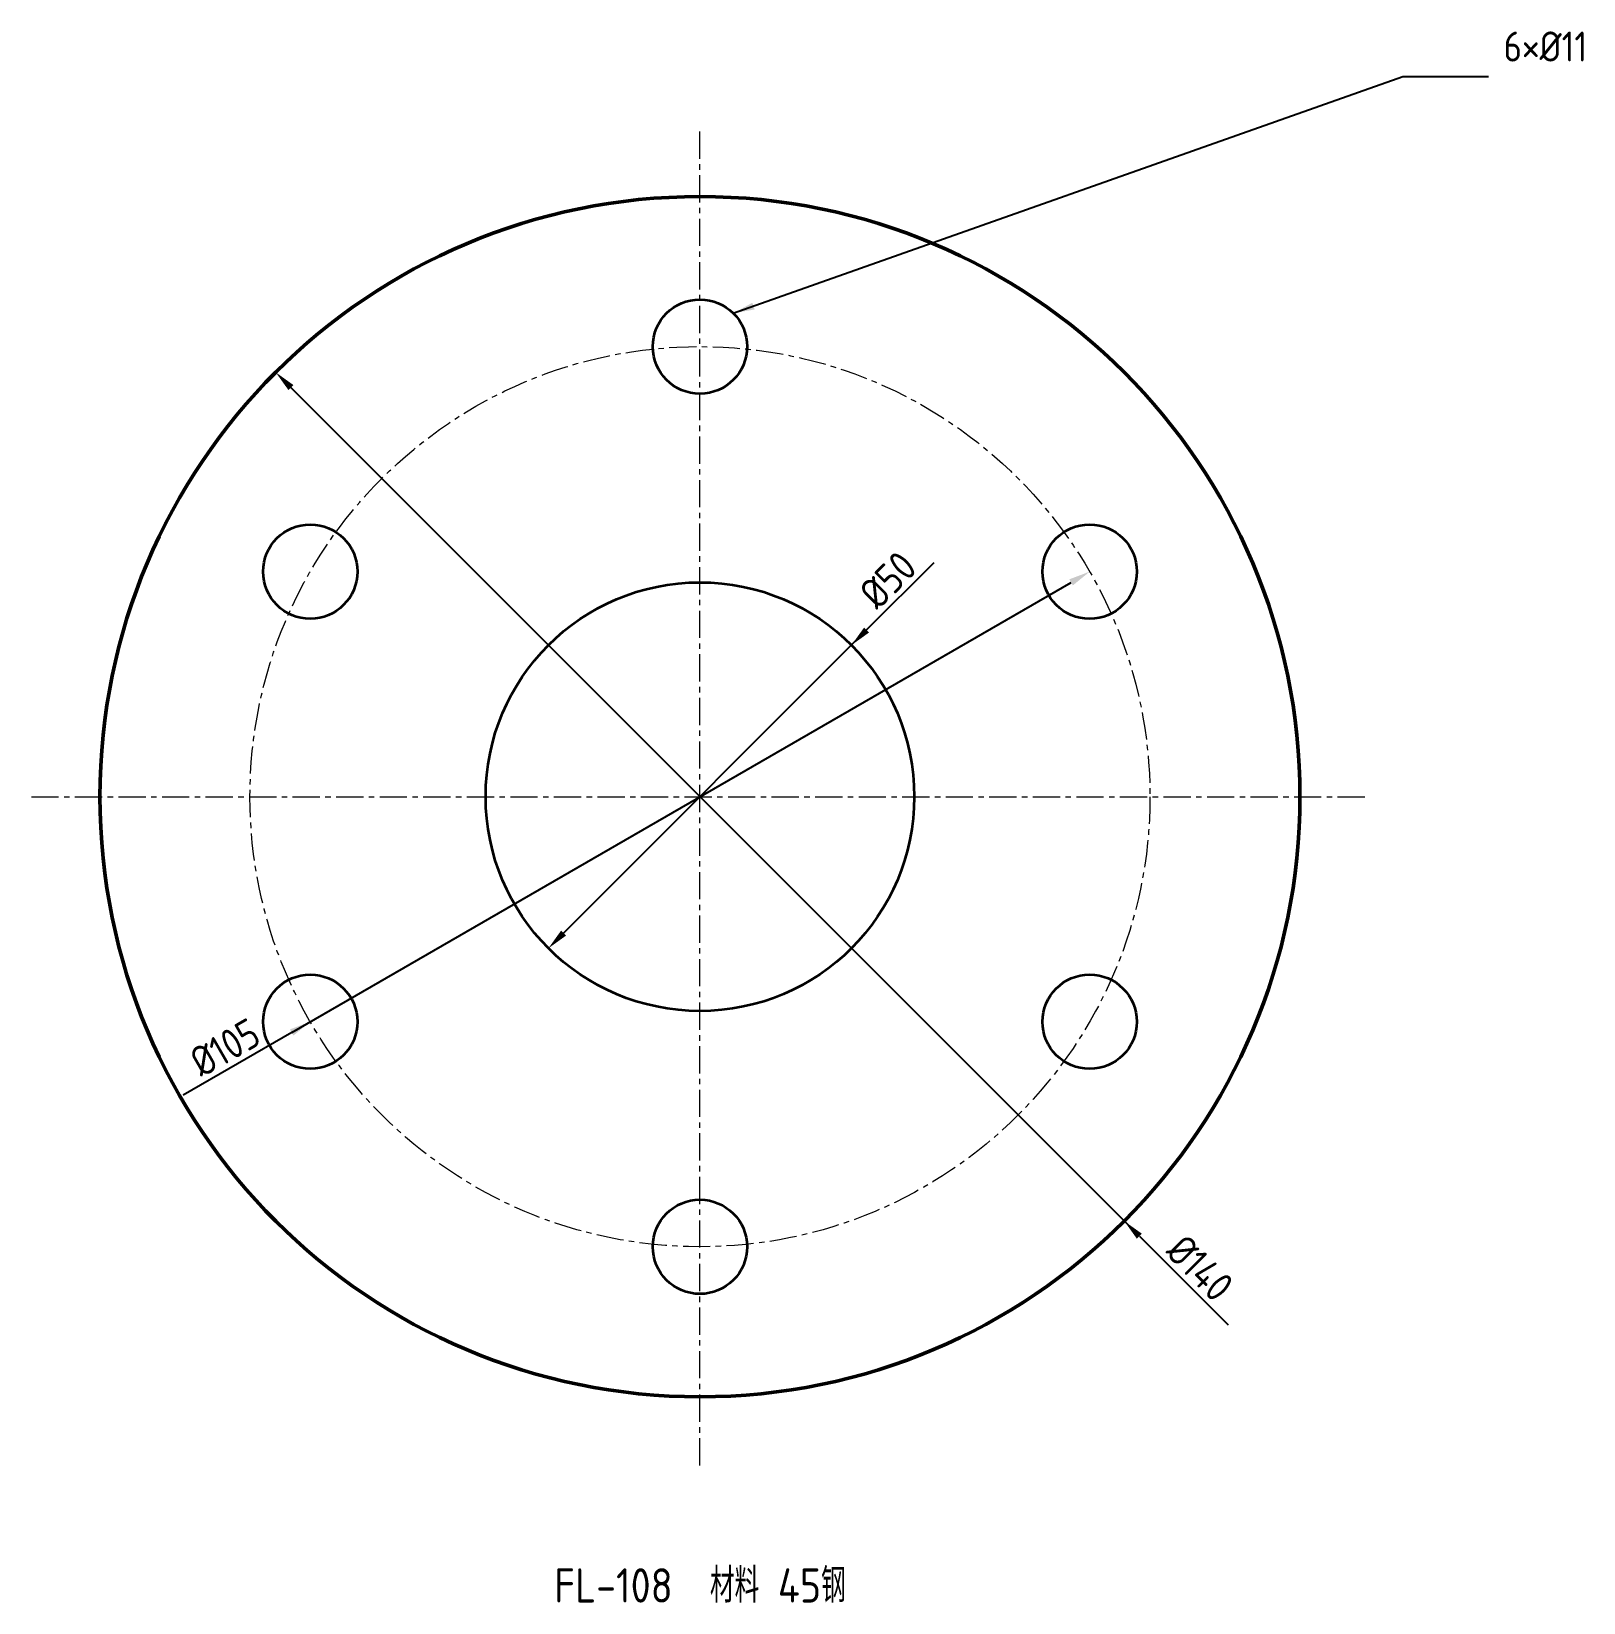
# Model space of a CAD drawing. Header units: millimetres. Extents: x -78 to 103, y -94 to 89.
import ezdxf
from ezdxf.enums import TextEntityAlignment as Align

# ---------------------------------------------------------------- set-up
doc = ezdxf.new("R2010")
doc.units = ezdxf.units.MM
doc.linetypes.add('CENTER', pattern=[5.08, 3.175, -0.635, 0.635, -0.635])
for name, color, linetype, lineweight in [('CENTER', 4, 'CENTER', 18), ('DIM', 2, 'Continuous', 18), ('HOLES', 7, 'Continuous', 35), ('OUTLINE', 7, 'Continuous', 50), ('TEXT', 7, 'Continuous', 25)]:
    doc.layers.add(name, color=color, linetype=linetype, lineweight=lineweight)
doc.styles.get("Standard").update_dxf_attribs({"font": 'gbenor.shx', "bigfont": 'gbcbig.shx'})
doc.dimstyles.new('AGENTCAD', dxfattribs={"dimtxt": 3.5, "dimasz": 2.5, "dimexe": 1.25, "dimexo": 0.625, "dimtad": 1, "dimdsep": 46, "dimtxsty": 'Standard', "dimcen": 2.5, "dimazin": 3, "dimtfac": 1, "dimtmove": 0, "dimatfit": 3})

msp = doc.modelspace()

# ---------------------------------------------------------------- linework, layer by layer
at = {"layer": 'CENTER', "linetype": 'CENTER'}
for p, q in [((0, -78), (0, 78)), ((-78, 0), (78, 0))]:
    msp.add_line(p, q, dxfattribs=at)
msp.add_circle((0, 0), 52.5, dxfattribs=at)
at = {"layer": 'HOLES'}
for centre, radius in [((0, 52.5), 5.5), ((-45.466, 26.25), 5.5), ((45.466, 26.25), 5.5), ((0, 0), 25), ((-45.466, -26.25), 5.5), ((45.466, -26.25), 5.5), ((0, -52.5), 5.5)]:
    msp.add_circle(centre, radius, dxfattribs=at)
at = {"layer": 'OUTLINE'}
msp.add_circle((0, 0), 70, dxfattribs=at)

# ---------------------------------------------------------------- texts
at = {"layer": 'DIM', "insert": (93.75, 85.75), "char_height": 3.5, "attachment_point": 7}
msp.add_mtext('6×Ø11', dxfattribs=at)
at = {"layer": 'TEXT'}
msp.add_text('FL-108  材料 45钢', height=4, dxfattribs=at).set_placement((0, -92), align=Align.MIDDLE_CENTER)

# ---------------------------------------------------------------- dimensions: what is measured, and where the dimension line sits
at = {"layer": 'DIM'}
for p1, p2 in [((-49.497, 49.497), (49.497, -49.497)), ((-17.678, -17.678), (17.678, 17.678)), ((45.466, 26.25), (-45.466, -26.25))]:
    msp.add_diameter_dim_2p(p1=p1, p2=p2, dimstyle='AGENTCAD', override={"dimtxt": 3.5}, dxfattribs=at).render()

# ---------------------------------------------------------------- leaders
msp.add_leader([(3.889, 56.389), (82, 84), (92, 84)], dimstyle='AGENTCAD', dxfattribs=at)

doc.saveas('drawing.dxf')
